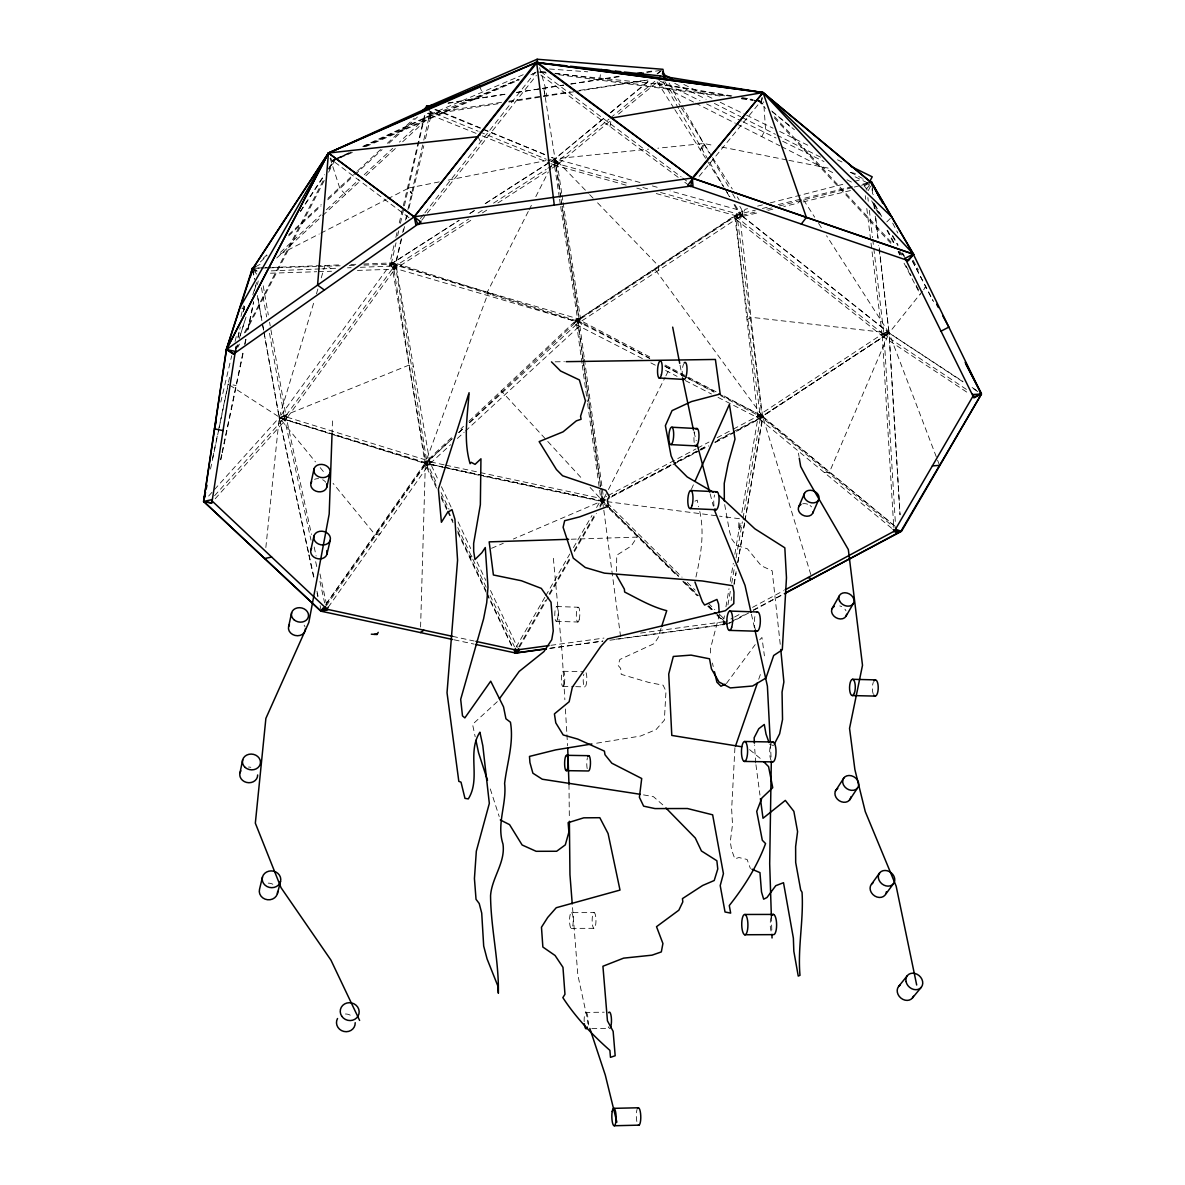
<?xml version="1.0" encoding="UTF-8"?>
<svg xmlns="http://www.w3.org/2000/svg" width="1185" height="1185" viewBox="0 0 1185 1185"><rect width="100%" height="100%" fill="white"/><g stroke="black" fill="none" stroke-linecap="round" stroke-linejoin="round"><path stroke-width="0.75" stroke-dasharray="5 3.75" d="M616.481 571.525L616.748 555.217L631.25 546.018L637.086 537.101L570.518 539.249M420.586 627.028L425.385 462.668L428.763 459.928L438.257 480.014M332.007 434.673L332.526 419.92M734.922 747.779L731.649 809.222L732.523 824.597L730.271 841.78L731.619 849.912L734.833 858.858L738.936 857.54L747.098 859.466L750.401 868.546M265.84 547.544L279.23 417.609L314.321 300.857M560.683 206.575L578.191 323.283L742.18 215.211L742.61 211.078L670.014 190.874M599.936 78.166L600.38 74.714M731.086 96.326L658.934 84.12L659.808 77.529M754.445 100.547L761.762 101.51L762.266 97.94M658.297 270.491L658.919 266.329L596.07 201.272M610.008 126.514L610.838 121.448M727.442 624.347L723.176 623.147L724.405 615.889M725.946 606.824L729.012 588.693M730.241 581.435L733.308 563.305M734.833 554.239L740.669 519.785M741.899 512.542L758.459 414.632L762.607 416.305L895.327 526.525M734.226 584.205L736.078 573.244M737.929 562.297L744.713 522.155M745.024 520.333L762.607 416.305L736.877 214.248L576.265 320.765L573.851 323.401L642.67 358.7M727.945 604.928L730.449 590.471M731.708 583.242L734.848 565.186M736.107 557.957L742.373 521.815M743.01 518.2L761.022 414.424L763.125 415.979L745.172 519.46L719.576 516.156M731.101 600.528L731.723 596.914M733.915 584.309L736.107 571.703M737.663 562.697L744.535 523.059M578.191 323.283L578.991 319.091L562.105 206.146L579.124 319.12L581.124 322.883L392.827 267.721L391.198 263.914L459.202 220.277L391.213 264.033L394.205 269.543L473.141 218.855M695.936 577.021C701.031 554.55 705.045 531.221 699.032 508.483M656.253 193.54L741.292 217.255L742.536 211.108L739.825 206.397M762.044 97.451L761.377 100.695L697.624 178.194M212.648 458.121L217.936 432.821M218.321 431.014L228.142 384.014M228.527 382.207L229.653 376.786M235.326 349.679L236.082 346.064M237.978 337.029L239.118 331.607M243.266 311.729L244.791 304.486M220.573 459.528L221.714 454.107M222.084 452.3L243.162 351.53M244.658 344.376L245.769 339.029M247.65 330.097L253.62 301.523M220.854 459.81L221.995 454.388M222.365 452.581L243.488 351.397M244.999 344.183L246.139 338.762M248.02 329.726L253.679 302.619M257.456 284.563L258.212 280.949M210.515 469.038L218.825 429.325M219.21 427.518L228.29 384.192M235.385 350.286L236.141 346.716M238.007 337.799L240.259 327.09M243.621 311.018L245.117 303.878M702.409 149.784L703.757 143.504L714.614 145.651M559.32 197.451L554.121 162.804L555.024 158.79L543.811 88.253L544.937 95.659M391.213 264.033L396.027 242.836M397.627 235.771L398.827 230.468M400.426 223.387L404.026 207.494M404.426 205.716L425.015 114.767M394.205 269.543L401.063 239.533M402.678 232.482L403.478 228.942M405.492 220.129L407.522 211.3M407.921 209.538L423.386 141.874M423.8 140.097L430.318 111.538L478.088 131.194M401.685 238.674L394.412 269.217L389.539 264.373L394.19 244.584M395.879 237.385L397.567 230.171M399.256 222.973L424.837 114.101M220.765 402.085L231.712 355.722M235.089 341.458L236.348 336.11M240.985 316.499L243.503 305.789M403.389 231.475L404.677 226.083M406.381 218.899L407.24 215.3M408.958 208.116L423.786 145.799M425.474 138.704L431.814 112.071L399.389 142.126M719.502 614.185L710.393 648.862L710.793 656.09M626.139 185.156L553.499 164.893L555.024 158.79L604.631 117.478M316.454 293.776L318.039 288.473M321.239 277.853L324.957 265.47L330.882 268.477M235.874 349.634L237.518 344.331M240.244 335.503L245.162 319.594M252.82 294.843L256.641 282.474M239.252 338.569L246.213 316.484M254.434 290.399L256.641 283.408M661.037 628.213L658.223 637.486L654.313 643.544L619.844 659.497L618.155 665.481L620.659 668.384L621.221 674.339L649.143 682.545L663.096 685.182L665.985 691.151L664.355 720.169L656.09 729.56L640.655 736.018L593.7 743.676M758.711 679.272L761.111 672.413M691.359 489.39L693.595 484.398M599.847 505.891L607.609 491.197M608.438 489.553L665.066 377.497M665.896 375.838L670.058 367.602L668.933 368.431M528.273 211.478L487.302 292.147L489.109 295.939M529.102 209.819L532.45 203.242M535.798 196.651L548.329 171.958M549.173 170.314L555.024 158.79L604.854 117.522M235.874 349.264L238.407 344.361M244.332 332.911L324.734 177.631M328.971 169.455L334.052 159.649M237.815 347.323L239.518 344.05M245.458 332.585L324.364 180.372M328.601 172.195L334.54 160.73M761.748 136.616L765.554 129.328L763.673 101.762M868.279 190.592L870.59 186.193M734.789 204.501L741.706 215.448L745.069 209.33L748.653 208.412M700.216 149.799L703.757 143.504L657.853 148.214M516.171 647.084L544.819 597.344M545.752 595.744L569.778 554.032M573.466 547.618L591.952 515.534M596.573 507.506L602.113 497.878L606.053 501.788M518.778 646.817L545.485 600.321M549.188 593.966L570.37 557.113M574.058 550.729L595.24 513.89M519.608 646.966L548.848 596.114M549.751 594.529L569.852 559.572M574.429 551.632L596.351 513.49M600.01 507.136L604.572 499.196L480.162 472.548M300.249 211.315L324.453 174.713M328.482 168.611L334.526 159.457M300.635 211.345L324.023 175.943M329.119 168.24L334.2 160.538M718.051 397.375L760.651 419.223L762.607 416.305L654.624 268.802L652.342 271.365M326.26 603.683L425.385 462.668L437.235 487.716M326.393 605.668L428.763 459.928M328.304 607.15L431.014 461.558L284.059 416.261L279.23 417.609L207.419 497.404M325.505 605.061L426.141 462.713L431.014 461.558M497.33 701.639L472.563 724.361L475.185 736.774M229.831 385.214L284.963 420.764L397.242 265.84L391.465 262.952L279.23 417.609L313.951 578.621M263.899 331.978L279.23 417.609L283.467 419.194L395.834 263.988L391.42 262.789L425.963 463.439L430.288 465.038L395.834 263.988M444.108 464.831L426.067 460.965L424.6 462.994L437.235 489.568M726.42 683.493L755.215 644.596M420.319 218.618L423.741 214.278M424.882 212.826L535.383 72.211M421.653 220.306L426.185 214.574M427.326 213.137L536.375 75.366M922.448 291.199L889.061 332.985L884.291 337.606L734.7 218.351L739.558 213.981L755.363 210.16M923.604 289.747L925.9 286.874L923.011 288.207M573.851 323.401L734.789 216.722L736.877 214.248M736.492 431.34L763.407 416.676L722.465 395.153M215.196 498.752L286.489 418.794L270.55 327.682M214.589 495.73L285.94 416.024L311.477 534.465M471.23 555.854L469.615 557.617L472.978 556.195M759.703 639.841L761.94 637.471L764.414 655.823M866.057 189.067L869.612 185.541M886.795 221.921L891.787 217.018M587.612 403.611L601.299 502.307L604.572 499.196M451.426 437.754L424.511 463.113L481.377 475.777M460.846 428.866L463.542 426.333M468.919 421.267L577.539 318.913L578.947 319.209L584.22 357.574M425.445 463.853L451.989 438.85M458.625 432.599L463.927 427.592M469.23 422.601L578.947 319.209M263.144 258.345L268.551 253.338M288.799 234.571L321.209 204.561M327.949 198.295L356.3 172.032M357.663 170.788L380.607 149.517M387.362 143.267L414.365 118.248M280.49 252.331L321.017 214.766M326.423 209.76L358.862 179.705M364.254 174.684L392.635 148.392M260.359 261.944L267.099 255.723M288.666 235.815L321.031 205.953M327.771 199.747L353.515 175.987M354.863 174.743L382.074 149.636M388.873 143.355L417.446 117.004M276.772 257.96L321.253 216.899M322.601 215.655L360.477 180.683M365.928 175.661L395.849 148.051M402.648 141.77L432.569 114.16L426.97 108.22M452.181 438.776L425.104 463.676L427.518 465.927L450.596 444.701M458.95 432.54L463.009 428.807M469.778 422.586L579.45 321.698L582.265 323.549L465.527 430.97M457.38 438.465L464.165 432.214M801.504 199.791L797.772 203.198L783.759 206.56M610.305 112.753L649.987 79.706M657.068 73.796L661.319 70.256M610.542 112.812L650.402 79.795M657.527 73.9L661.793 70.359M550.936 163.663L556.076 165.737L610.023 121.107M618.54 114.056L661.126 78.817M553.499 164.893L609.046 119.078M610.482 117.907L656.06 80.313M962.961 381.837L889.061 332.985L739.647 213.907L735.604 216.292L758.015 419.312L889.061 332.985L879.018 245.65M758.015 419.312L889.061 332.985L878.692 245.384M578.991 319.091L742.61 211.078M891.698 528.273L756.711 416.661L883.906 333.029L889.061 332.985L962.887 381.437M756.711 416.661L761.837 416.453L889.061 332.985L826.567 235.726M747.024 319.817L750.979 317.269L889.061 332.985L936.95 458.536M639.974 182.475L555.024 158.79L483.939 204.457L555.024 158.79L648.669 149.162M392.827 267.721L468.742 219.018M478.044 213.063L484.25 209.078M493.538 203.124L546.226 169.322M547.766 168.329L557.068 162.36L555.024 158.79L551.617 157.368L555.024 158.79L588.382 193.303M482.428 212.885L488.62 208.915M497.907 202.946L550.536 169.144M552.077 168.151L558.268 164.182L555.024 158.79L547.781 160.227M723.176 623.147L732.967 617.889M734.596 617.015L741.114 613.504M752.519 607.372L783.507 590.708M729.071 623.473L751.868 611.238M753.497 610.364L782.811 594.633M864.028 186.001L868.442 183.645M607.964 507.595L600.099 499.818L606.601 496.367M608.216 495.508L695.995 448.922M697.624 448.063L709 442.035M717.132 437.724L731.767 429.948M733.396 429.089L761.022 414.424M727.027 623.947L730.301 622.214M731.93 621.355L746.594 613.563M753.127 610.097L784.1 593.655M444.301 467.334L602.617 501.077L605.861 499.359L513.386 539.012M612.334 495.923L675.568 462.402M677.198 461.543L707.993 445.204M717.725 440.05L763.125 415.979M612.364 495.967L675.702 462.713M677.316 461.869L708.186 445.664M714.673 442.257L763.407 416.676M601.299 502.307L609.445 498.026M611.075 497.167L699.032 450.996M700.661 450.152L708.808 445.871M715.325 442.449L734.863 432.199M255.605 266.669L260.507 264.151M280.075 254.108L319.224 234.008M320.854 233.164L386.088 199.673M387.717 198.828L407.299 188.785L412.38 193.748M582.042 363.41L575.954 319.55L577.362 318.869L652.165 358.196M871.019 243.132L882.321 336.125L889.061 332.985L900.022 514.764L889.061 332.985L739.558 213.981M336.185 158.701L349.486 152.554M362.773 146.407L432.569 114.16M330.659 157.96L332.126 161.249L350.404 152.806M363.691 146.659L430.125 115.967L518.837 79.513M871.138 181.512L863.939 184.771L865.613 188.015M694.943 501.166L697.21 500.144L698.676 506.825M337.444 158.138L332.348 160.345L409.358 217.951M339.132 157.398L351.012 152.228M364.565 146.333L518.882 79.202M332.126 161.249L352.345 152.45M365.824 146.584L519.149 79.913M530.939 74.788L535.99 72.581M523.207 74.714L429.518 114.604L499.848 103.465M491.494 548.314L503.284 543.308M532.509 73.9L535.931 72.492M757.615 206.131L762.977 204.753M770.146 202.916L843.557 184.134M854.311 181.394L863.258 179.098M741.706 215.448L757.808 211.389M766.739 209.138L772.102 207.79M779.256 205.983L852.563 187.511M854.355 187.052L859.717 185.704M861.51 185.26L868.664 183.453L852.119 175.336M762.385 208.456L767.643 207.168M778.175 204.62L801.001 199.095M852.252 186.667L802.763 198.665L814.658 217.196M862.858 184.09L871.686 181.957L866.576 186.667L866.99 190.311M734.7 218.351L759.229 212.456M767.984 210.352L774.99 208.664M803.06 201.924L854.222 189.644M285.94 416.024L279.23 417.609L308.692 553.188M380.089 533.754L375.186 534.791L333.059 483.347M439.191 181.912L408.425 188.045L411.55 193.659M448.241 180.105L545.974 160.597M448.078 103.332L507.595 93.911M516.616 92.489L563.542 85.053M570.77 83.913L621.384 75.899M646.699 71.885L652.12 71.026M508.854 102.043L573.836 91.763M575.643 91.467L647.928 80.032M448.063 102.932L507.684 93.793M516.719 92.415L563.704 85.216M570.933 84.105L621.547 76.344M646.862 72.478L659.512 70.537M501.536 102.31L427.4 113.656L480.592 135.194M508.765 101.199L570.266 91.778M579.317 90.401L648.062 79.869M550.062 648.225L602.972 640.966M615.741 639.219L725.205 624.199M550.907 645.307L603.95 638.078M640.537 633.086L724.761 621.621M549.736 648.417L602.632 641.218M609.919 640.226L724.924 624.569M824.301 472.548L829.426 472.223L889.061 332.985L882.084 333.296L893.801 528.066M271.247 270.861L320.039 268.921M321.846 268.847L336.421 268.254M347.472 267.825L351.16 267.677M360.388 267.306L397.242 265.84M257.93 268.003L263.366 267.81M265.173 267.736L270.61 267.529M272.417 267.454L341.576 264.833M350.819 264.492L356.359 264.285M363.751 264.003L391.465 262.952M270.461 273.217L316.706 271.721M318.558 271.661L331.519 271.247M357.411 270.417L394.412 269.217M254.182 268.299L259.663 268.136M261.5 268.077L266.981 267.928M268.817 267.869L316.365 266.492M318.202 266.447L340.154 265.81M349.294 265.544L354.789 265.381M363.928 265.114L389.539 264.373M555.173 361.825L564.371 361.692M591.833 1028.639L609.831 1028.387M584.175 1021.663A8.221 1.94 89.4 0 1 586.264 1012.42L604.217 1012.197M571.229 928.373L593.892 928.314A7.88 1.911 89.9 0 0 595.788 917.16A7.88 1.911 89.9 0 0 592.485 915.946A7.88 1.911 89.9 0 0 593.892 928.314M571.555 912.643A7.895 1.837 -90 0 1 572.903 925.011A7.895 1.837 -90 0 1 569.733 923.885A7.895 1.837 -90 0 1 571.555 912.643L594.203 912.628M562.905 686.367L573.895 686.633M575.717 686.663L584.872 686.885M563.231 671.258L583.346 671.776M556.313 621.355L577.924 622.021M556.624 606.527L578.221 607.238M549.455 68.997L587.701 71.811M545.959 72.715L536.968 71.811L546.122 73.07M554.95 73.618L658.934 84.12M444.375 467.231L602.617 501.077L717.755 515.919M540.464 71.337L545.944 72.063M555.069 73.277L728.508 96.326M741.292 98.029L752.238 99.481M558.92 74.759L721.561 96.207M741.662 98.859L752.623 100.31M232.956 384.962L236.067 385.466M286.489 418.794L279.23 417.609L263.959 331.963M731.871 95.896L656.12 83.098L694.084 102.34M742.684 97.718L751.705 99.244M741.914 98.162L756.341 100.606M758.148 100.903L761.762 101.51M643.514 794.883L653.439 796.676L663.496 805.474M721.858 147.088L787.077 159.975M788.884 160.331L828.745 168.211M850.474 172.506L855.911 173.588M442.494 466.949L424.511 463.113L442.583 466.846M483.184 476.163L604.069 501.922L584.472 359.41M445.901 465.216L478.37 472.163M454.196 639.826L474.193 644.122M452.611 636.36L474.148 641.011M652.357 185.926L659.438 187.897M554.121 162.804L628.628 183.571M642.833 187.526L649.928 189.496M660.563 192.474L742.18 215.211M636.775 188.119L642.077 189.6M391.198 263.914L579.124 319.12M426.141 462.713L279.23 417.609L409.032 365.099L413.402 366.506M425.963 463.439L279.23 417.609L315.506 461.913M283.467 419.194L430.288 465.038M490.886 294.547L488.264 292.725L425.104 463.676L392.827 262.403L579.45 321.698M392.827 262.403L395.242 264.181L582.265 323.549M769.672 744.328L773.538 745.587M482.31 135.89L549.218 162.967M434.851 109.701L544.863 154.643M479.792 131.891L546.329 159.264M548.033 159.975L558.268 164.182M435.576 109.361L481.643 128.424M483.361 129.135L544.789 154.554M502.396 391.331L501.225 390.828L582.59 479.303M683.849 84.461L711.933 98.222M720.199 102.28L744.98 114.427M746.639 115.241L773.079 128.202M779.686 131.446L809.429 146.022M837.514 159.797L842.476 162.226M660.297 81.217L699.98 100.695M706.601 103.939L741.321 120.974M742.98 121.788L776.056 138.023M782.663 141.267L824.005 161.545M600.099 499.818L604.069 501.922M674.754 83.365L706.127 99.244M714.377 103.421L740.803 116.797M742.447 117.626L775.405 134.305M777.034 135.134L821.294 157.546M850.8 172.492L862.28 178.298M695.728 103.169L735.337 123.24M736.996 124.084L779.774 145.755M781.419 146.584L835.499 173.988M846.979 179.794L853.526 183.112M576.265 320.765L649.824 358.477M664.533 366.017L684.145 376.075M685.774 376.919L716.836 392.842M718.466 393.687L762.607 416.305L811.592 577.139M650.861 362.906L655.779 365.424M665.615 370.475L677.079 376.356M685.271 380.563L711.489 394.012M252.494 268.21L258.582 271.365M665.185 365.039L720.821 394.294M575.954 319.55L649.365 358.151M665.674 366.728L686.693 377.778M688.307 378.622L714.125 392.205M720.584 395.597L762.562 417.653M241.696 308.026L244.762 309.7M252.672 268.906L257.041 271.321M972.115 387.48L979.817 392.531M973.729 388.961L978.351 392.013M882.321 336.125L967.997 392.916M882.084 333.296L967.864 390.369M540.878 74.996L678.931 177.898M684.797 182.268L689.196 185.556M540.627 71.53L681.153 176.906M682.634 178.017L687.063 181.335M749.601 749.631L761.392 759.378M735.604 216.292L885.284 335.696M758.918 100.458L764.592 105.139M771.702 110.99L794.424 129.728M758.193 100.162L763.866 104.843M772.383 111.864L792.247 128.247M761.837 416.453L894.008 525.503M758.459 414.632L894.112 527.384M590.1 487.465L605.224 503.669M606.542 504.958L678.575 576.088M685.123 582.561L698.217 595.492M708.704 605.831L713.933 611.016M715.251 612.304L724.42 621.355M609.283 508.883L677.539 576.31M682.797 581.509L697.239 595.774M707.741 606.142L715.621 613.919M716.925 615.222L724.805 622.999M607.357 503.077L682.042 577.184M687.285 582.383L695.151 590.174M708.245 603.18L714.792 609.668M720.036 614.867L723.976 618.777M602.113 497.878L602.617 501.077L607.846 506.276M609.149 507.565L678.398 576.325M683.626 581.509L697.995 595.774M708.452 606.157L716.288 613.934M717.592 615.237L726.746 624.317M252.346 268.343L256.227 272.313M589.656 194.636L594.781 199.939M254.523 271.795L256.775 274.179M345.531 194.503L339.902 188.548L330.082 158.094M759.541 100.488L764.547 105.88M774.546 116.648L893.401 244.554M899.652 251.294L904.659 256.671M758.03 100.34L765.54 108.442M774.309 117.878L892.068 244.643M898.319 251.383L903.34 256.775M320.187 467.631L324.868 473.348M818.628 223.373L821.605 227.994M657.29 81.869L673.88 108.116M674.857 109.657L723.931 187.304M724.909 188.874L729.856 196.68M664.889 81.587L680.427 106.354M681.405 107.909L711.622 156.035M712.6 157.605L732.286 188.963M737.203 196.799L739.173 199.924M663.067 81.543L678.62 108.531M679.538 110.116L708.734 160.76M709.637 162.33L723.206 185.867M726.82 192.148L729.53 196.858M734.063 204.694L741.292 217.255M669.095 83.083L680.945 103.747M681.864 105.347L709.163 152.939M712.763 159.22L729.012 187.526M732.611 193.822L735.322 198.532M874.915 204.561L882.01 216.959M892.735 235.711L898.112 245.132M902.6 252.983L904.407 256.108M874.071 203.687L880.455 214.944M892.335 235.845L897.8 245.488M902.378 253.531L904.199 256.745M913.161 260.3L918.375 270.076M912.42 260.937L933.587 301.642M892.705 223.15L897.83 233.015M912.331 260.952L932.802 300.383M873.197 202.62L879.092 213.967M887.521 230.201L895.105 244.791M898.467 251.279L900.156 254.523M906.051 265.884L911.102 275.616M916.153 285.348L918.686 290.221M871.686 200.783L877.655 212.278M887.017 230.349L894.69 245.132M898.097 251.709L899.8 254.997M904.066 263.203L920.241 294.413M478.014 136.645L481.762 144.363M426.067 460.965L437.161 484.265M441.131 492.59L449.056 509.239M457.766 527.547L486.176 587.256M490.116 595.522L514.497 646.773M441.175 497.863L446.715 509.476M447.5 511.135L453.025 522.763M457.766 532.717L486.087 592.233M486.872 593.892L511.964 646.625M441.427 486.709L451.722 508.454M458.062 521.844L470.726 548.611M477.066 562.001L485.776 580.413M490.516 590.441L517.445 647.336M441.175 496.056L447.5 509.417M448.285 511.076L453.025 521.104M457.766 531.117L486.191 591.211M486.976 592.885L513.031 647.973M428.807 112.916L430.125 115.967M479.54 86.268L482.976 94.252M937.602 460.254L939.572 465.409M490.279 788.943L499.196 816.539M539.59 67.678L545.47 87.912L546.729 96.044M693.921 431.829L696.232 440.687M710.126 493.819L713.37 506.217M712.422 663.052L713.237 666.533M751.423 614.185L755.023 630.376M588.693 1024.995L577.836 975.033L572.385 905.71M284.059 416.261L310.988 540.138M315.669 561.675L316.839 567.067M319.95 581.42L324.631 602.972M309.092 555.01L314.203 578.502M316.943 591.152L318.128 596.588M320.098 605.624L321.268 611.045M314.188 547.026L316.114 555.987M319.98 573.94L326.941 606.246M317.076 593.092L317.847 596.722M680.042 365.158L682.145 376.015M724.672 504.588L729.516 531.532L731.708 538.923L736.329 545.396L747.439 548.818L761.244 565.763L772.161 570.785L780.604 647.647M252.82 270.032L254.449 279.142M257.382 295.539L261.944 321.046L257.471 295.524M252.923 270.002L254.538 279.127M261.485 287.762L266.625 316.913M269.528 333.311L284.963 420.764M263.218 285.778L268.314 314.929M269.587 322.216L270.224 325.86M798.453 453.174L799.016 456.506M395.242 264.181L427.518 465.927M557.068 162.36L561.72 193.377M561.986 195.199L562.816 200.665M563.082 202.502L581.124 322.883M560.742 197.036L555.024 158.79L556.076 165.737M555.024 158.79L560.772 197.051M561.868 204.338L561.053 198.873L561.838 204.324M559.587 199.287L560.416 204.753M577.362 318.869L582.916 358.966M583.168 360.788L600.588 486.502L577.539 318.913M602.617 501.077L600.839 488.324L603.58 508.424M582.294 365.247L587.36 401.789M755.704 762.933L754.46 744.965M755.941 764.725L759.955 795.076M603.832 510.261L620.866 638.73M734.789 216.722L760.651 419.223M865.257 195.718L865.702 199.361M866.813 208.486L870.797 241.296M872.012 188.8L872.871 196.103M873.73 203.405L874.382 208.886M875.241 216.188L877.833 238.081M867.85 197.584L868.279 201.213M869.346 210.308L872.545 237.593M872.767 239.414L873.612 246.687M873.834 248.494L884.291 337.606M872.116 185.601L873.152 194.695M874.204 203.79L874.826 209.256M875.878 218.351L878.174 238.363M739.647 213.907L761.866 416.587M553.365 558.313L562.045 651.913L564.86 699.757M883.906 333.029L895.475 524.392M565.408 708.971L566.83 732.893M566.934 734.73L567.585 745.78M770.354 743.336L771.198 759.926M771.361 916.257L771.879 932.551M568.978 784.44L569.363 819.428M694.203 442.435A8.754 2.474 -86.9 0 1 694.78 431.829M771.139 760.459A9.939 3.17 -89.5 0 1 771.376 743.276M682.412 376.223A8.576 2.37 -86.4 0 1 683.493 364.225M755.689 630.109A9.643 3.007 -88.3 0 1 755.275 615.074M714.022 505.906A9.036 2.651 -87.3 0 1 714.614 494.96M771.05 931.025A10.147 3.2 89.1 0 1 771.242 916.79M586.071 672.769A7.54 1.807 -88.6 0 1 586.605 682.427A7.54 1.807 -88.6 0 1 584.264 686.471A7.54 1.807 -88.6 0 1 583.316 677.509M583.538 675.687A7.54 1.807 -88.6 0 1 583.85 674.117M586.264 1012.42A8.221 1.94 89.4 0 1 587.923 1023.692M608.779 1027.839A8.206 2.014 89.3 0 1 608.305 1026.773M587.197 768.606A7.658 1.852 -89.1 0 1 587.419 757.822M636.849 1121.499A8.725 2.222 88.5 0 1 637.071 1109.367M268.24 883.136A9.213 8.325 7.9 0 1 272.846 884.262M314.558 479.362A8.176 6.518 12.2 0 1 318.558 478.666M322.646 479.732A8.176 6.518 12.2 0 1 325.712 482.265M248.509 767.036A8.962 7.821 7.9 0 1 250.835 767.332M304.13 625.162A8.547 7.14 11.1 0 1 305.049 626.924M345.427 1013.99A9.406 8.828 14.7 0 1 352.152 1016.493M873.152 693.773A8.117 2.933 -89.1 0 1 873.271 682.338M839.78 605.92A7.954 6.221 29.4 0 1 841.706 606.646M844.905 609.164A7.954 6.221 29.4 0 1 845.971 610.793M802.689 503.818A7.717 6.014 23 0 1 808.392 504.529M810.11 505.551A7.717 6.014 23 0 1 811.532 506.869M738.847 522.689L738.625 530.539L741.025 525.622L738.847 522.689M474.667 210.426L468.49 214.396L474.652 210.367M263.574 330.156L262.27 322.868L263.633 330.141M564.193 684.056A7.554 1.748 -88.5 0 0 563.675 671.48A7.554 1.748 -88.5 0 0 561.349 680.901A7.554 1.748 -88.5 0 0 564.193 684.056M579.213 619.622A7.406 1.748 -88.2 0 0 578.68 607.401A7.406 1.748 -88.2 0 0 576.34 616.867A7.406 1.748 -88.2 0 0 579.213 619.622M557.557 618.94A7.421 1.689 -88.1 0 0 557.054 606.705A7.421 1.689 -88.1 0 0 554.787 616.185A7.421 1.689 -88.1 0 0 557.557 618.94"/><path stroke-width="1.5" d="M332.007 434.673L329.193 514.009L308.841 622.406L265.884 718.377L255.338 823.175L281.038 887.698L330.956 960.146L359.618 1020.433M469.067 392.694C467.453 416.394 463.246 440.376 470.089 463.705L471.2 462.313L475.067 464.372L480.947 458.802L480.355 504.662L473.644 543.471L473.674 551.262L474.963 559.542L481.865 552.699L485.272 547.529L487.983 587.242L486.709 602.765L483.599 618.792L460.684 699.357L462.491 715.888L464.861 717.888L490.708 681.182L503.536 706.882L505.936 718.791L510.439 722.213C514.053 742.98 506.987 763.036 504.617 783.492C506.928 803.889 496.352 823.96 502.988 844.076C505.625 862.473 491.819 877.611 490.56 895.608C490.783 928.285 499.033 960.857 498.352 993.223L497.744 985.713L487.05 958.843L483.687 946.045L481.717 913.117L479.214 903.503L476.029 899.311L474.43 878.544L476.326 851.2L489.331 803.386L482.828 745.809L479.91 732.182C466.668 752.623 481.14 778.456 468.312 798.897L464.964 798.364L461.009 782.144L458.817 781.359L447.026 692.736L457.573 560.164L454.921 519.237L451.974 509.58L447.397 512.661L441.398 522.289L438.391 489.005L468.519 394.442M426.97 108.22L328.452 153.013L252.672 268.906L226.35 349.501L235.326 351.397L211.804 503.166L203.568 501.492L226.35 349.501L252.346 268.343L255.042 265.84M690.662 186.652L692.307 178.017L763.036 92.578L872.116 183.275M240.022 772.709L242.673 759.763M203.568 501.492L205.464 492.456L203.702 501.536L320.972 611.193L452.685 639.5M206.22 488.842L206.975 485.228M251.22 273.765L252.346 268.343L255.605 266.669M212.263 499.27L211.508 502.884L203.702 501.536L226.498 349.516L328.452 153.013L479.54 86.268M251.472 273.542L252.598 268.18M310.959 483.184L313.995 468.919M288.651 626.435L291.614 612.778M310.855 549.944L313.951 535.961M326.779 487.302L329.934 473.082A8.251 6.547 12.3 0 0 319.52 464.52A8.251 6.547 12.3 0 0 316.425 475.437A8.251 6.547 12.3 0 0 329.934 473.082M426.23 109.405L427.044 105.82L430.451 107.243M326.986 554.106L330.23 540.167A8.399 6.814 12.3 0 0 319.594 531.339A8.399 6.814 12.3 0 0 316.439 542.73A8.399 6.814 12.3 0 0 330.23 540.167M216.144 421.697L214.455 428.837L223.047 430.614M250.242 277.26L252.346 268.343M262.463 877.078L259.53 889.298A9.213 8.325 7.9 0 0 267.514 899.741A9.213 8.325 7.9 0 0 277.66 891.476M277.423 893.623L280.519 881.477A9.302 8.369 8.3 0 0 268.817 871.182A9.302 8.369 8.3 0 0 265.114 885.225A9.302 8.369 8.3 0 0 280.519 881.477M735.5 746.061L757.511 682.693M661.615 626.554L666.74 610.69C651.439 606.794 638.315 598.943 624.643 592.026L624.376 589.152L616.422 575.155M798.764 506.676L804.496 493.316M812.747 513.164L818.598 499.848A7.777 6.029 22.9 0 0 810.303 490.264A7.777 6.029 22.9 0 0 805.711 499.67A7.777 6.029 22.9 0 0 818.598 499.848M695.091 481.066L729.397 404.411L734.996 439.102L728.242 463.202L724.242 483.391L724.331 501.033M236.126 350.597L234.423 353.871L226.35 349.501L328.452 153.013L537.501 61.976L414.202 216.796L226.498 349.516L233.327 354.167L421.031 222.01L328.452 153.013L252.272 269.395M774.294 744.121L779.626 733.841L782.53 719.502L782.056 692.055L783.878 681.982L780.782 649.454M869.375 182.12L872.219 176.817L850.741 166.285M378.208 632.346L377.023 634.523L371.32 634.197M832.003 608.734L839.291 595.877M240.17 307.196L328.452 153.013L478.014 136.645M549.07 645.558L514.32 650.284L515.09 653.142L518.689 648.55M846.223 615.844L853.63 603.032M784.44 593.759L900.97 531.221L981.432 394.042L913.279 254.064L871.39 182.075L878.203 195.214M835.395 791.076L844.105 777.567M849.452 800.186L857.318 788.262A8.517 6.932 33.8 0 0 851.378 775.76A8.517 6.932 33.8 0 0 843.409 784.766A8.517 6.932 33.8 0 0 857.318 788.262M323.09 608.186L320.987 611.193L203.731 501.462L210.9 499.848L327.727 609.831L320.972 611.193L324.275 608.675L452.611 636.36M323.386 608.053L321.268 611.045L326.201 610.142L328.304 607.15M692.825 178.313L687.848 185.23L908.406 260.715L913.635 254.36L692.825 178.313L763.036 92.578L871.982 183.201L913.679 254.405L907.088 260.819L904.585 258.123M871.523 884.158L879.759 872.738M499.418 698.765L519.178 671.421L543.915 651.617L551.751 639.693L553.247 630.938L551.025 602.217L541.308 588.382L521.444 580.754L493.404 574.977L489.168 541.871L568.667 539.308M893.342 883.847A8.769 7.214 37.5 0 1 879.122 880.322A8.769 7.214 37.5 0 1 887.15 870.738A8.769 7.214 37.5 0 1 893.342 883.847L884.973 895.193A8.695 7.184 37.8 0 1 872.782 894.423A8.695 7.184 37.8 0 1 872.96 882.929M801.282 224.054L806.392 217.433L763.036 92.578L659.897 75.84M891.787 217.018L763.036 92.578L536.168 62.331L692.307 178.017L692.988 185.778L415.772 224.424L414.202 216.796L536.553 61.783L692.247 178.017L913.279 254.064L905.118 258.36L973.907 397.893L981.432 394.042L966.071 364.462M420.512 221.743L418.246 224.602L414.202 216.796L328.452 153.013L317.58 285.096L324.409 290.044M898.63 986.438L907.34 975.655M912.48 997.918L921.323 987.223M421.105 111.997L426.511 106.991M420.423 632.568L423.889 630.168M475.792 644.462L515.401 652.979L519.03 650.683L475.955 641.396M785.137 589.834L896.941 529.725L900.97 531.221L895.919 531.754L893.105 529.443M785.729 592.781L901.504 531.324L981.432 394.042L973.996 394.442L894.023 531.739L900.97 531.221M941.008 331.178L948.844 327.104L942.742 315.699M725.057 684.189L720.969 686.248L716.895 682.175L714.451 671.747M664.207 77.455L662.963 69.308L537.146 59.25L428.229 106.472L433.651 105.628M426.807 108.353L535.798 62.686M264.699 558.52L271.646 557.039M611.401 118.07L763.036 92.578L913.679 254.405M591.893 743.973L555.78 749.868L529.488 756.415L529.917 762.518L532.894 773.198L542.286 779.226L640.211 794.291M637.663 73.322L641.278 72.744M435.413 104.858L426.393 106.25L426.793 109.213M639.633 73.574L643.248 73.026M374.164 634.36L377.363 633.901M414.202 216.796L692.307 178.017M515.401 652.979L546.418 648.728M515.09 653.142L546.092 648.921M932.388 465.868L939.572 465.409M614.378 1125.75L638.967 1125.143M613.593 1108.345L638.108 1107.782M566.223 361.662L715.399 359.455L720.184 394.012L691.507 401.552L672.043 410.617L665.377 425.667L671.095 455.869L675.228 464.964L687.182 476.933L713.503 492.353M744.654 934.743A10.176 3.096 89.2 0 0 747.572 920.345A10.176 3.096 89.2 0 0 742.225 918.731A10.176 3.096 89.2 0 0 744.654 934.743L773.272 934.639A10.147 3.2 89.1 0 0 776.545 922.789A10.147 3.2 89.1 0 0 771.924 915.353M744.95 914.465L773.538 914.435M566.237 770.65L588.456 770.976A7.658 1.852 -89.1 0 0 590.441 761.511A7.658 1.852 -89.1 0 0 587.819 756.637M566.563 755.319A7.673 1.777 -89 0 1 567.867 766.932A7.673 1.777 -89 0 1 564.786 766.71A7.673 1.777 -89 0 1 566.563 755.319L588.767 755.674M744.358 761.437L772.694 761.896M744.654 741.499A9.984 3.066 -89.4 0 1 747.113 756.563A9.984 3.066 -89.4 0 1 741.81 756.356A9.984 3.066 -89.4 0 1 744.654 741.499L772.976 742.003M852.326 695.565L875.197 696.099M852.504 679.301L875.374 679.879M729.56 630.39L757.171 631.235M729.856 611.075L757.452 611.978M690.248 508.572L716.258 509.728M690.544 490.531L716.54 491.731M671.08 444.627L696.306 445.916M672.014 427.237A8.784 2.4 -86.9 0 1 672.858 441.324A8.784 2.4 -86.9 0 1 668.858 439.191A8.784 2.4 -86.9 0 1 672.014 427.237L697.239 428.57M659.127 377.985L683.819 379.437M538.064 62.761L566.86 65.856M570.459 66.242L609.979 70.493M615.341 71.07L620.703 71.648M624.273 72.033L660.03 75.87M536.272 62.568L763.036 92.578L601.047 69.53M741.632 746.757L671.791 735.426L668.725 674.058L673.317 656.46L691.033 655.112L709.519 658.801L711.444 668.888L719.014 681.997L730.301 687.922L752.579 686.011L765.94 678.057L773.687 655.498L782.293 649.81L786.47 577.776L784.826 547.796L754.889 528.821L719.695 495.982M807.963 577.569L812.125 578.902M751.986 869.227L759.955 872.634L761.511 891.979L763.658 899.193L766.962 897.519L775.775 885.684L783.507 882.706L793.372 938.135L793.831 951.259L798.246 976.085L799.994 975.314C797.535 947.926 803.8 919.915 802.038 892.231L800.704 890.053L795.683 862.473L795.624 846.623L797.579 831.603L793.861 811.34L785.329 800.408L763.007 818.287L760.414 798.646M662.356 73.929L672.28 78.788M500.307 819.976L509.55 824.612L522.126 844.994L536.153 851.304L556.639 851.26L565.304 844.875L568.889 832.151L568.148 822.671L583.761 817.828L599.817 817.709L608.083 833.544L620.007 890.083L556.239 907.725L547.707 917.457L541.471 927.233L542.863 947.037L555.084 955.495L562.964 967.301L564.964 994.289L562.86 997.622C575.673 1017.382 592.337 1034.905 609.89 1050.354L610.468 1057.346L615.178 1055.746L613.134 1031.335L607.446 1020.833L602.928 966.249L623.606 958.147L652.017 955.169L661.319 951.925L662.919 943.512L656.52 926.685L678.842 910.198L682.797 901.918L682.471 898.6L702.705 885.447L714.214 880.514L717.769 868.975L716.866 860.754L701.431 850.963L695.284 837.988L665.94 808.007M551.484 361.869L560.564 370.994L579.391 379.941L585.434 400.96L580.576 416.216L581.08 419.268L576.354 420.853L563.068 431.844L539.145 441.605L556.446 469.571L562.579 475.763L605.742 490.338L609.342 496.574L607.372 499.818L608.453 506.173L579.583 516.882L564.652 520.719L563.112 527.295L573.288 558.135L585.286 567.511L604.454 573.155L702.231 580.961L732.7 585.716L733.974 592.144L733.796 603.609L725.324 610.734L607.594 638.937L600.854 646.329L572.355 687.182L569.141 701.757L554.417 713.888L555.78 722.85L563.186 734.952L577.688 739.07L604.409 751.112L604.987 754.726L611.845 763.214L641.707 778.501L639.396 797.298L643.633 806.155L654.979 808.585L687.448 808.526L712.644 814.821L723.428 873.656L720.213 885.595L725.027 911.991L730.671 913.117L729.279 905.547C744.017 886.972 757.319 866.028 765.569 843.572L762.31 840.254L756.726 811.399L761.896 797.994L772.738 787.699L768.561 766.621L763.777 761.792M427.044 105.82L428.689 108.679M662.711 71.959L665.437 76.729M871.39 182.075L882.692 203.257M936.654 304.293L938.401 307.552M871.138 181.512L880.411 199.332M965.138 362.358L981.343 393.538L974.114 396.975L972.411 393.687M515.282 648.417L516.867 651.735M769.065 742.61L766.014 734.063L764.281 724.465L758.77 728.745L754.149 737.751L754.386 743.158M694.943 582.013L702.379 601.743L704.586 605.061L716.94 599.432L718.584 604.054L719.236 612.719M589.834 1028.447L605.298 1075.106L616.867 1122.18M487.494 780.322L478.562 752.742L475.94 740.329M693.462 430.051L682.501 377.822M697.165 444.227L709.667 492.042M714.303 509.757L745.024 585.39L751.023 612.378M755.023 630.376L767.406 686.159L770.25 741.484M325.416 606.557L326.201 610.142M916.686 985.002L896.156 886.143L865.272 811.621L854.889 769.598L849.541 728.375L862.502 665.274L848.341 549.559L807.355 479.021L800.69 466.505L799.283 458.18M672.68 327.134L679.701 363.336M537.146 59.25L537.694 62.82M554.284 205.109L536.553 61.783M871.686 181.957L872.116 185.601M572.236 903.874L569.955 874.693L569.378 821.279M895.697 528.08L895.919 531.754M567.689 747.616L568.978 784.44M771.302 761.777L769.687 863.746L771.361 916.257M771.939 934.372L772.042 937.987M695.936 429.118A8.754 2.474 -86.9 0 1 698.943 437.354A8.754 2.474 -86.9 0 1 695.062 445.249M772.146 742.314A9.939 3.17 -89.5 0 1 776.012 752.12A9.939 3.17 -89.5 0 1 771.879 761.511M684.086 363.069A8.576 2.37 -86.4 0 1 686.974 370.816A8.576 2.37 -86.4 0 1 683.241 378.874M756.667 612.408A9.643 3.007 -88.3 0 1 760.34 621.236A9.643 3.007 -88.3 0 1 756.4 630.983M715.844 492.264A9.036 2.651 -87.3 0 1 719.043 501.092A9.036 2.651 -87.3 0 1 714.94 508.913M608.586 1012.716A8.206 2.014 89.3 0 1 611.282 1017.1A8.206 2.014 89.3 0 1 610.334 1027.839M587.345 1027.084A8.221 1.94 89.4 0 1 584.323 1023.736M637.56 1108.301A8.725 2.222 88.5 0 1 640.744 1115.618A8.725 2.222 88.5 0 1 638.374 1125.054M326.823 550.551A8.325 6.799 12.1 0 1 318.158 558.802A8.325 6.799 12.1 0 1 311.611 548.329M326.601 483.895A8.176 6.518 12.2 0 1 318.113 491.745A8.176 6.518 12.2 0 1 311.699 481.628M257.649 774.975A8.962 7.821 7.9 0 1 246.569 782.426A8.962 7.821 7.9 0 1 240.866 770.828M305.419 628.791A8.547 7.14 11.1 0 1 294.991 635.427A8.547 7.14 11.1 0 1 289.436 624.732M355.204 1022.699A9.406 8.828 14.7 0 1 343.828 1031.439A9.406 8.828 14.7 0 1 337.532 1018.508M873.893 681.034A8.117 2.933 -89.1 0 1 877.596 682.708A8.117 2.933 -89.1 0 1 877.492 693.151A8.117 2.933 -89.1 0 1 873.745 695.047M846.638 614.245A7.954 6.221 29.4 0 1 835.588 617.444A7.954 6.221 29.4 0 1 834.255 606.394M813.191 511.653A7.717 6.014 23 0 1 802.201 514.868A7.717 6.014 23 0 1 801.03 504.41M850.86 796.883A8.443 6.903 34 0 1 839.202 800.704A8.443 6.903 34 0 1 837.78 788.41M886.38 891.698A8.695 7.184 37.8 0 1 885.936 893.579M913.457 996.215A8.991 7.495 42 0 1 900.867 998.051A8.991 7.495 42 0 1 900.082 985.12M661.437 374.564A8.606 2.281 -86.5 0 0 660.623 360.921A8.606 2.281 -86.5 0 0 657.586 372.89A8.606 2.281 -86.5 0 0 661.437 374.564M731.693 627.265A9.673 2.903 -88.3 0 0 730.612 611.282A9.673 2.903 -88.3 0 0 726.864 623.621A9.673 2.903 -88.3 0 0 731.693 627.265M692.129 505.328A9.065 2.563 -87.4 0 0 691.21 490.62A9.065 2.563 -87.4 0 0 687.863 502.707A9.065 2.563 -87.4 0 0 692.129 505.328M612.215 1111.456A8.754 2.148 88.7 0 0 613.815 1125.661A8.754 2.148 88.7 0 0 615.933 1114.004A8.754 2.148 88.7 0 0 612.215 1111.456M245.221 767.465A9.05 7.865 8.2 0 0 260.226 764.118A9.05 7.865 8.2 0 0 248.894 754.312A9.05 7.865 8.2 0 0 245.221 767.465M294.132 619.859A8.621 7.169 11.3 0 0 308.322 617.029A8.621 7.169 11.3 0 0 297.45 607.875A8.621 7.169 11.3 0 0 294.132 619.859M341.754 1016.212A9.495 8.873 15 0 0 358.122 1015.975A9.495 8.873 15 0 0 349.249 1002.703A9.495 8.873 15 0 0 341.754 1016.212M854.4 693.092A8.132 2.874 -89 0 0 853.244 679.553A8.132 2.874 -89 0 0 849.63 689.655A8.132 2.874 -89 0 0 854.4 693.092M839.543 600.958A8.014 6.236 29.3 0 0 852.711 604.38A8.014 6.236 29.3 0 0 847.097 593.048A8.014 6.236 29.3 0 0 839.543 600.958M906.036 981.535A9.08 7.54 41.7 0 0 919.871 988.557A9.08 7.54 41.7 0 0 917.042 974.248A9.08 7.54 41.7 0 0 906.036 981.535"/></g></svg>
